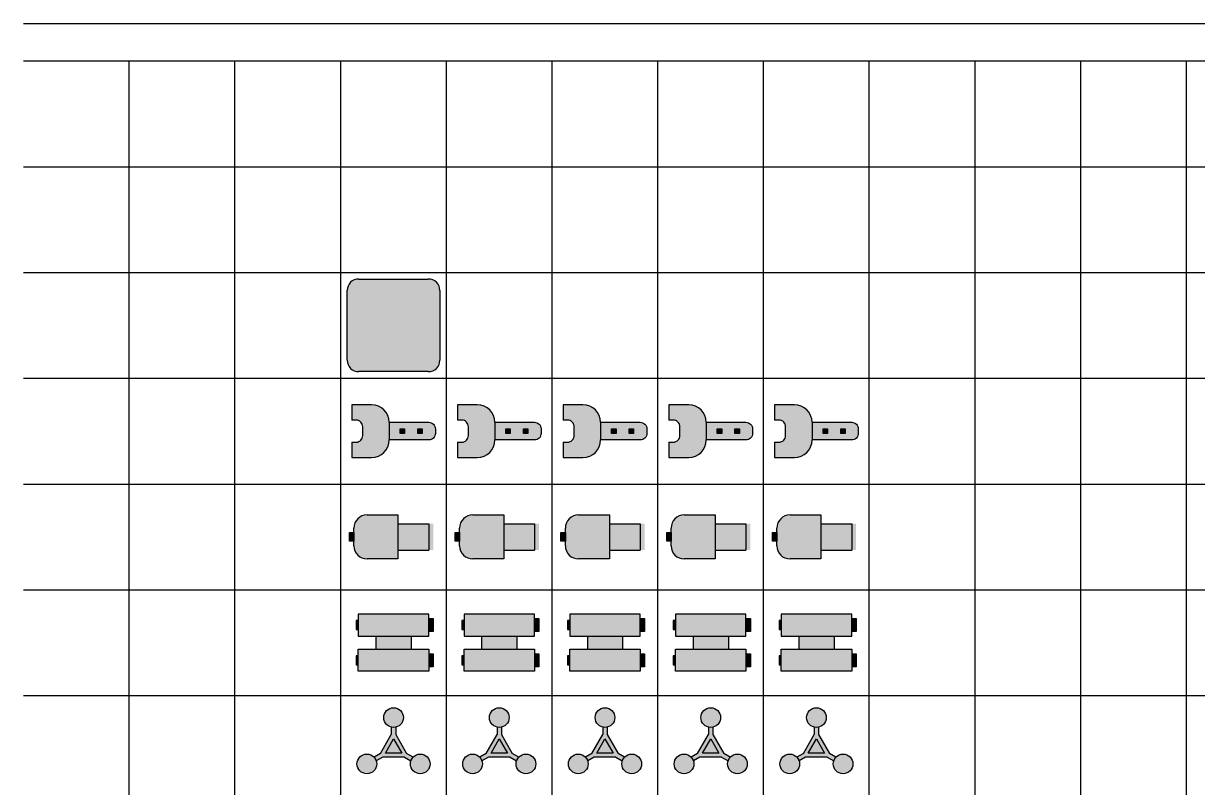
# Model space of a CAD drawing. Header units: inches. Extents: x 0 to 1104, y 0 to 689.
# Drawn here: x 0 to 533, y 342 to 689 of the extents above; entities that cross this region are included whole.
import ezdxf

# ---------------------------------------------------------------- set-up
doc = ezdxf.new("R2010")
doc.units = ezdxf.units.IN
doc.header["$MEASUREMENT"] = 0
for name, color, linetype in [('GRID', 250, 'Continuous'), ('OUTLINE', 8, 'Continuous'), ('TOWER', 7, 'Continuous')]:
    doc.layers.add(name, color=color, linetype=linetype)
for name, color, linetype, true_color in [('RANK-1', 7, 'Continuous', 0x181818), ('RANK-2', 7, 'Continuous', 0x336633), ('RANK-3', 7, 'Continuous', 0x204080), ('RANK-4', 7, 'Continuous', 0x660066), ('RANK-5', 7, 'Continuous', 0x801c1c)]:
    doc.layers.add(name, color=color, linetype=linetype, true_color=true_color)

msp = doc.modelspace()

# ---------------------------------------------------------------- hatches: boundary and pattern name
at = {"layer": 'RANK-1'}
h = msp.add_hatch(color=256, dxfattribs=at)
h.dxf.hatch_style = 1
h.paths.add_polyline_path([(188.99, 567.77, 0.440879), (183.77, 572.99), (152.23, 572.99, 0.440879), (147.01, 567.77), (147.01, 536.23, 0.440879), (152.23, 531.01), (183.77, 531.01, 0.440879), (188.99, 536.23)])
h = msp.add_hatch(color=256, dxfattribs=at)
h.dxf.hatch_style = 1
h.paths.add_polyline_path([(154, 502, -0.414214), (151, 499), (149, 499), (149, 492), (158, 492, 0.414214), (166, 500), (166, 508, 0.414214), (158, 516), (149, 516), (149, 509), (151, 509, -0.414214), (154, 506)])
h = msp.add_hatch(color=256, dxfattribs=at)
h.dxf.hatch_style = 1
h.paths.add_polyline_path([(184, 500, 0.414214), (187, 503), (187, 505, 0.414214), (184, 508), (166, 508), (166, 500)])
h.paths.add_polyline_path([(173, 503), (171, 503), (171, 505), (173, 505)], flags=16)
h.paths.add_polyline_path([(179, 505), (181, 505), (181, 503), (179, 503)], flags=16)
h = msp.add_hatch(color=256, dxfattribs=at)
h.dxf.hatch_style = 1
h.paths.add_polyline_path([(232, 500, 0.414214), (235, 503), (235, 505, 0.414214), (232, 508), (214, 508), (214, 500)])
h.paths.add_polyline_path([(221, 503), (219, 503), (219, 505), (221, 505)], flags=16)
h.paths.add_polyline_path([(227, 505), (229, 505), (229, 503), (227, 503)], flags=16)
h = msp.add_hatch(color=256, dxfattribs=at)
h.dxf.hatch_style = 1
h.paths.add_polyline_path([(280, 500, 0.414214), (283, 503), (283, 505, 0.414214), (280, 508), (262, 508), (262, 500)])
h.paths.add_polyline_path([(269, 503), (267, 503), (267, 505), (269, 505)], flags=16)
h.paths.add_polyline_path([(275, 505), (277, 505), (277, 503), (275, 503)], flags=16)
h = msp.add_hatch(color=256, dxfattribs=at)
h.dxf.hatch_style = 1
h.paths.add_polyline_path([(328, 500, 0.414214), (331, 503), (331, 505, 0.414214), (328, 508), (310, 508), (310, 500)])
h.paths.add_polyline_path([(317, 503), (315, 503), (315, 505), (317, 505)], flags=16)
h.paths.add_polyline_path([(323, 505), (325, 505), (325, 503), (323, 503)], flags=16)
h = msp.add_hatch(color=256, dxfattribs=at)
h.dxf.hatch_style = 1
h.paths.add_polyline_path([(376, 500, 0.414214), (379, 503), (379, 505, 0.414214), (376, 508), (358, 508), (358, 500)])
h.paths.add_polyline_path([(365, 503), (363, 503), (363, 505), (365, 505)], flags=16)
h.paths.add_polyline_path([(371, 505), (373, 505), (373, 503), (371, 503)], flags=16)
h = msp.add_hatch(color=256, dxfattribs=at)
h.dxf.hatch_style = 1
h.paths.add_polyline_path([(170, 466), (156, 466, 0.414214), (150, 460), (150, 452, 0.414214), (156, 446), (170, 446)])
h = msp.add_hatch(color=256, dxfattribs=at)
h.dxf.hatch_style = 1
h.paths.add_polyline_path([(184, 462), (170, 462), (170, 450), (184, 450)])
h = msp.add_hatch(color=256, dxfattribs=at)
h.dxf.hatch_style = 1
h.paths.add_polyline_path([(232, 462), (218, 462), (218, 450), (232, 450)])
h = msp.add_hatch(color=256, dxfattribs=at)
h.dxf.hatch_style = 1
h.paths.add_polyline_path([(280, 462), (266, 462), (266, 450), (280, 450)])
h = msp.add_hatch(color=256, dxfattribs=at)
h.dxf.hatch_style = 1
h.paths.add_polyline_path([(328, 462), (314, 462), (314, 450), (328, 450)])
h = msp.add_hatch(color=256, dxfattribs=at)
h.dxf.hatch_style = 1
h.paths.add_polyline_path([(376, 462), (362, 462), (362, 450), (376, 450)])
h = msp.add_hatch(color=256, dxfattribs=at)
h.dxf.hatch_style = 1
h.paths.add_polyline_path([(184, 411), (184, 421), (152, 421), (152, 411)])
h = msp.add_hatch(color=256, dxfattribs=at)
h.dxf.hatch_style = 1
h.paths.add_polyline_path([(160, 411), (160, 405), (176, 405), (176, 411)])
h = msp.add_hatch(color=256, dxfattribs=at)
h.dxf.hatch_style = 1
h.paths.add_polyline_path([(208, 411), (208, 405), (224, 405), (224, 411)])
h = msp.add_hatch(color=256, dxfattribs=at)
h.dxf.hatch_style = 1
h.paths.add_polyline_path([(256, 411), (256, 405), (272, 405), (272, 411)])
h = msp.add_hatch(color=256, dxfattribs=at)
h.dxf.hatch_style = 1
h.paths.add_polyline_path([(304, 411), (304, 405), (320, 405), (320, 411)])
h = msp.add_hatch(color=256, dxfattribs=at)
h.dxf.hatch_style = 1
h.paths.add_polyline_path([(352, 411), (352, 405), (368, 405), (368, 411)])
h = msp.add_hatch(color=256, dxfattribs=at)
h.dxf.hatch_style = 1
h.paths.add_polyline_path([(184, 395), (184, 405), (152, 405), (152, 395)])
h = msp.add_hatch(color=256, dxfattribs=at)
h.dxf.hatch_style = 1
h.paths.add_polyline_path([(172.47, 374, 1), (163.53, 374, 1)])
h = msp.add_hatch(color=256, dxfattribs=at)
h.dxf.hatch_style = 1
h.paths.add_polyline_path([(171.72, 357.86), (168, 364.29), (164.28, 357.86)])
h = msp.add_hatch(color=256, dxfattribs=at)
h.dxf.hatch_style = 1
h.paths.add_polyline_path([(219.72, 357.86), (216, 364.29), (212.28, 357.86)])
h = msp.add_hatch(color=256, dxfattribs=at)
h.dxf.hatch_style = 1
h.paths.add_polyline_path([(267.72, 357.86), (264, 364.29), (260.28, 357.86)])
h = msp.add_hatch(color=256, dxfattribs=at)
h.dxf.hatch_style = 1
h.paths.add_polyline_path([(315.72, 357.86), (312, 364.29), (308.28, 357.86)])
h = msp.add_hatch(color=256, dxfattribs=at)
h.dxf.hatch_style = 1
h.paths.add_polyline_path([(363.72, 357.86), (360, 364.29), (356.28, 357.86)])
h = msp.add_hatch(color=256, dxfattribs=at)
h.dxf.hatch_style = 1
h.paths.add_polyline_path([(151.4, 353, 1), (160.35, 353, 1)])
h = msp.add_hatch(color=256, dxfattribs=at)
h.dxf.hatch_style = 1
h.paths.add_polyline_path([(175.65, 353, 1), (184.6, 353, 1)])
at = {"layer": 'RANK-2'}
h = msp.add_hatch(color=256, dxfattribs=at)
h.dxf.hatch_style = 1
h.paths.add_polyline_path([(202, 502, -0.414214), (199, 499), (197, 499), (197, 492), (206, 492, 0.414214), (214, 500), (214, 508, 0.414214), (206, 516), (197, 516), (197, 509), (199, 509, -0.414214), (202, 506)])
h = msp.add_hatch(color=256, dxfattribs=at)
h.dxf.hatch_style = 1
h.paths.add_polyline_path([(218, 466), (204, 466, 0.414214), (198, 460), (198, 452, 0.414214), (204, 446), (218, 446)])
h = msp.add_hatch(color=256, dxfattribs=at)
h.dxf.hatch_style = 1
h.paths.add_polyline_path([(232, 411), (232, 421), (200, 421), (200, 411)])
h = msp.add_hatch(color=256, dxfattribs=at)
h.dxf.hatch_style = 1
h.paths.add_polyline_path([(232, 395), (232, 405), (200, 405), (200, 395)])
h = msp.add_hatch(color=256, dxfattribs=at)
h.dxf.hatch_style = 1
h.paths.add_polyline_path([(211.53, 374, 1), (220.47, 374, 1)])
h = msp.add_hatch(color=256, dxfattribs=at)
h.dxf.hatch_style = 1
h.paths.add_polyline_path([(199.4, 353, 1), (208.35, 353, 1)])
h = msp.add_hatch(color=256, dxfattribs=at)
h.dxf.hatch_style = 1
h.paths.add_polyline_path([(223.65, 353, 1), (232.6, 353, 1)])
at = {"layer": 'RANK-3'}
h = msp.add_hatch(color=256, dxfattribs=at)
h.dxf.hatch_style = 1
h.paths.add_polyline_path([(250, 502, -0.414214), (247, 499), (245, 499), (245, 492), (254, 492, 0.414214), (262, 500), (262, 508, 0.414214), (254, 516), (245, 516), (245, 509), (247, 509, -0.414214), (250, 506)])
h = msp.add_hatch(color=256, dxfattribs=at)
h.dxf.hatch_style = 1
h.paths.add_polyline_path([(266, 466), (252, 466, 0.414214), (246, 460), (246, 452, 0.414214), (252, 446), (266, 446)])
h = msp.add_hatch(color=256, dxfattribs=at)
h.dxf.hatch_style = 1
h.paths.add_polyline_path([(280, 411), (280, 421), (248, 421), (248, 411)])
h = msp.add_hatch(color=256, dxfattribs=at)
h.dxf.hatch_style = 1
h.paths.add_polyline_path([(280, 395), (280, 405), (248, 405), (248, 395)])
h = msp.add_hatch(color=256, dxfattribs=at)
h.dxf.hatch_style = 1
h.paths.add_polyline_path([(268.47, 374, 1), (259.53, 374, 1)])
h = msp.add_hatch(color=256, dxfattribs=at)
h.dxf.hatch_style = 1
h.paths.add_polyline_path([(256.35, 353, 1), (247.4, 353, 1)])
h = msp.add_hatch(color=256, dxfattribs=at)
h.dxf.hatch_style = 1
h.paths.add_polyline_path([(271.65, 353, 1), (280.6, 353, 1)])
at = {"layer": 'RANK-4'}
h = msp.add_hatch(color=256, dxfattribs=at)
h.dxf.hatch_style = 1
h.paths.add_polyline_path([(298, 502, -0.414214), (295, 499), (293, 499), (293, 492), (302, 492, 0.414214), (310, 500), (310, 508, 0.414214), (302, 516), (293, 516), (293, 509), (295, 509, -0.414214), (298, 506)])
h = msp.add_hatch(color=256, dxfattribs=at)
h.dxf.hatch_style = 1
h.paths.add_polyline_path([(314, 466), (300, 466, 0.414214), (294, 460), (294, 452, 0.414214), (300, 446), (314, 446)])
h = msp.add_hatch(color=256, dxfattribs=at)
h.dxf.hatch_style = 1
h.paths.add_polyline_path([(328, 411), (328, 421), (296, 421), (296, 411)])
h = msp.add_hatch(color=256, dxfattribs=at)
h.dxf.hatch_style = 1
h.paths.add_polyline_path([(328, 395), (328, 405), (296, 405), (296, 395)])
h = msp.add_hatch(color=256, dxfattribs=at)
h.dxf.hatch_style = 1
h.paths.add_polyline_path([(316.47, 374, 1), (307.53, 374, 1)])
h = msp.add_hatch(color=256, dxfattribs=at)
h.dxf.hatch_style = 1
h.paths.add_polyline_path([(295.4, 353, 1), (304.35, 353, 1)])
h = msp.add_hatch(color=256, dxfattribs=at)
h.dxf.hatch_style = 1
h.paths.add_polyline_path([(328.6, 353, 1), (319.65, 353, 1)])
at = {"layer": 'RANK-5'}
h = msp.add_hatch(color=256, dxfattribs=at)
h.dxf.hatch_style = 1
h.paths.add_polyline_path([(346, 502, -0.414214), (343, 499), (341, 499), (341, 492), (350, 492, 0.414214), (358, 500), (358, 508, 0.414214), (350, 516), (341, 516), (341, 509), (343, 509, -0.414214), (346, 506)])
h = msp.add_hatch(color=256, dxfattribs=at)
h.dxf.hatch_style = 1
h.paths.add_polyline_path([(362, 466), (348, 466, 0.414214), (342, 460), (342, 452, 0.414214), (348, 446), (362, 446)])
h = msp.add_hatch(color=256, dxfattribs=at)
h.dxf.hatch_style = 1
h.paths.add_polyline_path([(376, 411), (376, 421), (344, 421), (344, 411)])
h = msp.add_hatch(color=256, dxfattribs=at)
h.dxf.hatch_style = 1
h.paths.add_polyline_path([(376, 395), (376, 405), (344, 405), (344, 395)])
h = msp.add_hatch(color=256, dxfattribs=at)
h.dxf.hatch_style = 1
h.paths.add_polyline_path([(364.47, 374, 1), (355.53, 374, 1)])
h = msp.add_hatch(color=256, dxfattribs=at)
h.dxf.hatch_style = 1
h.paths.add_polyline_path([(343.4, 353, 1), (352.35, 353, 1)])
h = msp.add_hatch(color=256, dxfattribs=at)
h.dxf.hatch_style = 1
h.paths.add_polyline_path([(367.65, 353, 1), (376.6, 353, 1)])
at = {"layer": 'TOWER'}
h = msp.add_hatch(color=256, dxfattribs=at)
h.dxf.hatch_style = 1
h.paths.add_polyline_path([(173, 505), (171, 505), (171, 503), (173, 503)])
h = msp.add_hatch(color=256, dxfattribs=at)
h.dxf.hatch_style = 1
h.paths.add_polyline_path([(179, 503), (181, 503), (181, 505), (179, 505)])
h = msp.add_hatch(color=256, dxfattribs=at)
h.dxf.hatch_style = 1
h.paths.add_polyline_path([(221, 505), (219, 505), (219, 503), (221, 503)])
h = msp.add_hatch(color=256, dxfattribs=at)
h.dxf.hatch_style = 1
h.paths.add_polyline_path([(227, 503), (229, 503), (229, 505), (227, 505)])
h = msp.add_hatch(color=256, dxfattribs=at)
h.dxf.hatch_style = 1
h.paths.add_polyline_path([(269, 505), (267, 505), (267, 503), (269, 503)])
h = msp.add_hatch(color=256, dxfattribs=at)
h.dxf.hatch_style = 1
h.paths.add_polyline_path([(275, 503), (277, 503), (277, 505), (275, 505)])
h = msp.add_hatch(color=256, dxfattribs=at)
h.dxf.hatch_style = 1
h.paths.add_polyline_path([(317, 505), (315, 505), (315, 503), (317, 503)])
h = msp.add_hatch(color=256, dxfattribs=at)
h.dxf.hatch_style = 1
h.paths.add_polyline_path([(323, 503), (325, 503), (325, 505), (323, 505)])
h = msp.add_hatch(color=256, dxfattribs=at)
h.dxf.hatch_style = 1
h.paths.add_polyline_path([(365, 505), (363, 505), (363, 503), (365, 503)])
h = msp.add_hatch(color=256, dxfattribs=at)
h.dxf.hatch_style = 1
h.paths.add_polyline_path([(371, 503), (373, 503), (373, 505), (371, 505)])
h = msp.add_hatch(color=256, dxfattribs=at)
h.dxf.hatch_style = 1
h.paths.add_polyline_path([(184, 450), (186, 450), (186, 462), (184, 462)])
h = msp.add_hatch(color=256, dxfattribs=at)
h.dxf.hatch_style = 1
h.paths.add_polyline_path([(232, 450), (234, 450), (234, 462), (232, 462)])
h = msp.add_hatch(color=256, dxfattribs=at)
h.dxf.hatch_style = 1
h.paths.add_polyline_path([(280, 450), (282, 450), (282, 462), (280, 462)])
h = msp.add_hatch(color=256, dxfattribs=at)
h.dxf.hatch_style = 1
h.paths.add_polyline_path([(328, 450), (330, 450), (330, 462), (328, 462)])
h = msp.add_hatch(color=256, dxfattribs=at)
h.dxf.hatch_style = 1
h.paths.add_polyline_path([(376, 450), (378, 450), (378, 462), (376, 462)])
h = msp.add_hatch(color=256, dxfattribs=at)
h.dxf.hatch_style = 1
h.paths.add_polyline_path([(150, 458), (148, 458), (148, 454), (150, 454)])
h = msp.add_hatch(color=256, dxfattribs=at)
h.dxf.hatch_style = 1
h.paths.add_polyline_path([(198, 458), (196, 458), (196, 454), (198, 454)])
h = msp.add_hatch(color=256, dxfattribs=at)
h.dxf.hatch_style = 1
h.paths.add_polyline_path([(246, 458), (244, 458), (244, 454), (246, 454)])
h = msp.add_hatch(color=256, dxfattribs=at)
h.dxf.hatch_style = 1
h.paths.add_polyline_path([(294, 458), (292, 458), (292, 454), (294, 454)])
h = msp.add_hatch(color=256, dxfattribs=at)
h.dxf.hatch_style = 1
h.paths.add_polyline_path([(342, 458), (340, 458), (340, 454), (342, 454)])
h = msp.add_hatch(color=256, dxfattribs=at)
h.dxf.hatch_style = 1
h.paths.add_polyline_path([(152, 418), (151, 418), (151, 414), (152, 414)])
h = msp.add_hatch(color=256, dxfattribs=at)
h.dxf.hatch_style = 1
h.paths.add_polyline_path([(186, 419), (184, 419), (184, 413), (186, 413)])
h = msp.add_hatch(color=256, dxfattribs=at)
h.dxf.hatch_style = 1
h.paths.add_polyline_path([(200, 418), (199, 418), (199, 414), (200, 414)])
h = msp.add_hatch(color=256, dxfattribs=at)
h.dxf.hatch_style = 1
h.paths.add_polyline_path([(234, 419), (232, 419), (232, 413), (234, 413)])
h = msp.add_hatch(color=256, dxfattribs=at)
h.dxf.hatch_style = 1
h.paths.add_polyline_path([(248, 418), (247, 418), (247, 414), (248, 414)])
h = msp.add_hatch(color=256, dxfattribs=at)
h.dxf.hatch_style = 1
h.paths.add_polyline_path([(282, 419), (280, 419), (280, 413), (282, 413)])
h = msp.add_hatch(color=256, dxfattribs=at)
h.dxf.hatch_style = 1
h.paths.add_polyline_path([(296, 418), (295, 418), (295, 414), (296, 414)])
h = msp.add_hatch(color=256, dxfattribs=at)
h.dxf.hatch_style = 1
h.paths.add_polyline_path([(330, 419), (328, 419), (328, 413), (330, 413)])
h = msp.add_hatch(color=256, dxfattribs=at)
h.dxf.hatch_style = 1
h.paths.add_polyline_path([(344, 418), (343, 418), (343, 414), (344, 414)])
h = msp.add_hatch(color=256, dxfattribs=at)
h.dxf.hatch_style = 1
h.paths.add_polyline_path([(378, 419), (376, 419), (376, 413), (378, 413)])
h = msp.add_hatch(color=256, dxfattribs=at)
h.dxf.hatch_style = 1
h.paths.add_polyline_path([(152, 402), (151, 402), (151, 398), (152, 398)])
h = msp.add_hatch(color=256, dxfattribs=at)
h.dxf.hatch_style = 1
h.paths.add_polyline_path([(186, 403), (184, 403), (184, 397), (186, 397)])
h = msp.add_hatch(color=256, dxfattribs=at)
h.dxf.hatch_style = 1
h.paths.add_polyline_path([(200, 402), (199, 402), (199, 398), (200, 398)])
h = msp.add_hatch(color=256, dxfattribs=at)
h.dxf.hatch_style = 1
h.paths.add_polyline_path([(234, 403), (232, 403), (232, 397), (234, 397)])
h = msp.add_hatch(color=256, dxfattribs=at)
h.dxf.hatch_style = 1
h.paths.add_polyline_path([(248, 402), (247, 402), (247, 398), (248, 398)])
h = msp.add_hatch(color=256, dxfattribs=at)
h.dxf.hatch_style = 1
h.paths.add_polyline_path([(282, 403), (280, 403), (280, 397), (282, 397)])
h = msp.add_hatch(color=256, dxfattribs=at)
h.dxf.hatch_style = 1
h.paths.add_polyline_path([(296, 402), (295, 402), (295, 398), (296, 398)])
h = msp.add_hatch(color=256, dxfattribs=at)
h.dxf.hatch_style = 1
h.paths.add_polyline_path([(330, 403), (328, 403), (328, 397), (330, 397)])
h = msp.add_hatch(color=256, dxfattribs=at)
h.dxf.hatch_style = 1
h.paths.add_polyline_path([(344, 402), (343, 402), (343, 398), (344, 398)])
h = msp.add_hatch(color=256, dxfattribs=at)
h.dxf.hatch_style = 1
h.paths.add_polyline_path([(378, 403), (376, 403), (376, 397), (378, 397)])
h = msp.add_hatch(color=256, dxfattribs=at)
h.dxf.hatch_style = 1
h.paths.add_polyline_path([(170.6, 358.5), (165.4, 358.5), (168, 363)], flags=16)
edge = h.paths.add_edge_path()
edge.add_arc((155.88, 353), 4.47, 17.079, 42.921)
edge.add_line((159.15, 356.05), (162.07, 357.73))
edge.add_line((162.07, 357.73), (167, 366.27))
edge.add_line((167, 366.27), (167, 369.64))
edge.add_arc((168, 374), 4.47, 257.079, 282.921)
edge.add_line((169, 369.64), (169, 366.27))
edge.add_line((169, 366.27), (173.93, 357.73))
edge.add_line((173.93, 357.73), (176.85, 356.05))
edge.add_arc((180.12, 353), 4.47, 137.079, 162.921)
edge.add_line((175.85, 354.31), (172.93, 356))
edge.add_line((172.93, 356), (163.07, 356))
edge.add_line((163.07, 356), (160.15, 354.31))
h = msp.add_hatch(color=256, dxfattribs=at)
h.dxf.hatch_style = 1
h.paths.add_polyline_path([(218.6, 358.5), (213.4, 358.5), (216, 363)], flags=16)
edge = h.paths.add_edge_path()
edge.add_arc((203.88, 353), 4.47, 17.079, 42.921)
edge.add_line((207.15, 356.05), (210.07, 357.73))
edge.add_line((210.07, 357.73), (215, 366.27))
edge.add_line((215, 366.27), (215, 369.64))
edge.add_arc((216, 374), 4.47, 257.079, 282.921)
edge.add_line((217, 369.64), (217, 366.27))
edge.add_line((217, 366.27), (221.93, 357.73))
edge.add_line((221.93, 357.73), (224.85, 356.05))
edge.add_arc((228.12, 353), 4.47, 137.079, 162.921)
edge.add_line((223.85, 354.31), (220.93, 356))
edge.add_line((220.93, 356), (211.07, 356))
edge.add_line((211.07, 356), (208.15, 354.31))
h = msp.add_hatch(color=256, dxfattribs=at)
h.dxf.hatch_style = 1
h.paths.add_polyline_path([(266.6, 358.5), (261.4, 358.5), (264, 363)], flags=16)
edge = h.paths.add_edge_path()
edge.add_arc((251.88, 353), 4.47, 17.079, 42.921)
edge.add_line((255.15, 356.05), (258.07, 357.73))
edge.add_line((258.07, 357.73), (263, 366.27))
edge.add_line((263, 366.27), (263, 369.64))
edge.add_arc((264, 374), 4.47, 257.079, 282.921)
edge.add_line((265, 369.64), (265, 366.27))
edge.add_line((265, 366.27), (269.93, 357.73))
edge.add_line((269.93, 357.73), (272.85, 356.05))
edge.add_arc((276.12, 353), 4.47, 137.079, 162.921)
edge.add_line((271.85, 354.31), (268.93, 356))
edge.add_line((268.93, 356), (259.07, 356))
edge.add_line((259.07, 356), (256.15, 354.31))
h = msp.add_hatch(color=256, dxfattribs=at)
h.dxf.hatch_style = 1
h.paths.add_polyline_path([(314.6, 358.5), (309.4, 358.5), (312, 363)], flags=16)
edge = h.paths.add_edge_path()
edge.add_arc((299.88, 353), 4.47, 17.079, 42.921)
edge.add_line((303.15, 356.05), (306.07, 357.73))
edge.add_line((306.07, 357.73), (311, 366.27))
edge.add_line((311, 366.27), (311, 369.64))
edge.add_arc((312, 374), 4.47, 257.079, 282.921)
edge.add_line((313, 369.64), (313, 366.27))
edge.add_line((313, 366.27), (317.93, 357.73))
edge.add_line((317.93, 357.73), (320.85, 356.05))
edge.add_arc((324.12, 353), 4.47, 137.079, 162.921)
edge.add_line((319.85, 354.31), (316.93, 356))
edge.add_line((316.93, 356), (307.07, 356))
edge.add_line((307.07, 356), (304.15, 354.31))
h = msp.add_hatch(color=256, dxfattribs=at)
h.dxf.hatch_style = 1
h.paths.add_polyline_path([(362.6, 358.5), (357.4, 358.5), (360, 363)], flags=16)
edge = h.paths.add_edge_path()
edge.add_arc((347.88, 353), 4.47, 17.079, 42.921)
edge.add_line((351.15, 356.05), (354.07, 357.73))
edge.add_line((354.07, 357.73), (359, 366.27))
edge.add_line((359, 366.27), (359, 369.64))
edge.add_arc((360, 374), 4.47, 257.079, 282.921)
edge.add_line((361, 369.64), (361, 366.27))
edge.add_line((361, 366.27), (365.93, 357.73))
edge.add_line((365.93, 357.73), (368.85, 356.05))
edge.add_arc((372.12, 353), 4.47, 137.079, 162.921)
edge.add_line((367.85, 354.31), (364.93, 356))
edge.add_line((364.93, 356), (355.07, 356))
edge.add_line((355.07, 356), (352.15, 354.31))

# ---------------------------------------------------------------- linework, layer by layer
at = {"layer": 'GRID'}
for points in [[(0, 689), (1104, 689)], [(0, 672), (1104, 672)], [(48, 0), (48, 672)], [(96, 0), (96, 672)], [(144, 0), (144, 672)], [(192, 0), (192, 672)], [(240, 0), (240, 672)], [(288, 0), (288, 672)], [(336, 0), (336, 672)], [(384, 0), (384, 672)], [(432, 0), (432, 672)], [(480, 0), (480, 672)], [(528, 0), (528, 672)], [(0, 624), (1104, 624)], [(0, 576), (1104, 576)], [(0, 528), (1104, 528)], [(0, 480), (1104, 480)], [(0, 432), (1104, 432)], [(0, 384), (1104, 384)]]:
    msp.add_lwpolyline(points, dxfattribs=at)
at = {"layer": 'OUTLINE'}
for points in [[(152.23, 572.99), (183.77, 572.99)], [(147.01, 536.23), (147.01, 567.77)], [(188.99, 567.77), (188.99, 536.23)], [(183.77, 531.01), (152.23, 531.01)], [(158, 516), (149, 516)], [(149, 516), (149, 509)], [(206, 516), (197, 516)], [(197, 516), (197, 509)], [(254, 516), (245, 516)], [(245, 516), (245, 509)], [(302, 516), (293, 516)], [(293, 516), (293, 509)], [(350, 516), (341, 516)], [(341, 516), (341, 509)], [(166, 508), (166, 500)], [(214, 508), (214, 500)], [(262, 508), (262, 500)], [(310, 508), (310, 500)], [(358, 508), (358, 500)], [(149, 499), (149, 492), (158, 492)], [(197, 499), (197, 492), (206, 492)], [(245, 499), (245, 492), (254, 492)], [(293, 499), (293, 492), (302, 492)], [(341, 499), (341, 492), (350, 492)], [(156, 466), (170, 466)], [(170, 466), (170, 446)], [(204, 466), (218, 466)], [(218, 466), (218, 446)], [(252, 466), (266, 466)], [(266, 466), (266, 446)], [(300, 466), (314, 466)], [(314, 466), (314, 446)], [(348, 466), (362, 466)], [(362, 466), (362, 446)], [(150, 452), (150, 460)], [(170, 462), (184, 462)], [(184, 462), (184, 450)], [(198, 452), (198, 460)], [(218, 462), (232, 462)], [(232, 462), (232, 450)], [(246, 452), (246, 460)], [(266, 462), (280, 462)], [(280, 462), (280, 450)], [(294, 452), (294, 460)], [(314, 462), (328, 462)], [(328, 462), (328, 450)], [(342, 452), (342, 460)], [(362, 462), (376, 462)], [(376, 462), (376, 450)], [(170, 450), (184, 450)], [(218, 450), (232, 450)], [(266, 450), (280, 450)], [(314, 450), (328, 450)], [(362, 450), (376, 450)], [(170, 446), (156, 446)], [(218, 446), (204, 446)], [(266, 446), (252, 446)], [(314, 446), (300, 446)], [(362, 446), (348, 446)], [(152, 418), (151, 418), (151, 414), (152, 414)], [(184, 421), (152, 421)], [(152, 421), (152, 411), (184, 411), (184, 421)], [(200, 418), (199, 418), (199, 414), (200, 414)], [(200, 421), (200, 411), (232, 411), (232, 421)], [(232, 421), (200, 421)], [(248, 418), (247, 418), (247, 414), (248, 414)], [(248, 421), (248, 411), (280, 411), (280, 421)], [(280, 421), (248, 421)], [(296, 418), (295, 418), (295, 414), (296, 414)], [(296, 421), (296, 411), (328, 411), (328, 421)], [(328, 421), (296, 421)], [(344, 418), (343, 418), (343, 414), (344, 414)], [(344, 421), (344, 411), (376, 411), (376, 421)], [(376, 421), (344, 421)], [(160, 411), (160, 405)], [(176, 411), (176, 405)], [(208, 411), (208, 405)], [(224, 411), (224, 405)], [(256, 411), (256, 405)], [(272, 411), (272, 405)], [(304, 411), (304, 405)], [(320, 411), (320, 405)], [(352, 411), (352, 405)], [(368, 411), (368, 405)], [(152, 402), (151, 402), (151, 398), (152, 398)], [(152, 395), (152, 405), (184, 405), (184, 395)], [(200, 402), (199, 402), (199, 398), (200, 398)], [(200, 395), (200, 405), (232, 405), (232, 395)], [(248, 402), (247, 402), (247, 398), (248, 398)], [(248, 395), (248, 405), (280, 405), (280, 395)], [(296, 402), (295, 402), (295, 398), (296, 398)], [(296, 395), (296, 405), (328, 405), (328, 395)], [(344, 402), (343, 402), (343, 398), (344, 398)], [(344, 395), (344, 405), (376, 405), (376, 395)], [(184, 395), (152, 395)], [(232, 395), (200, 395)], [(280, 395), (248, 395)], [(328, 395), (296, 395)], [(376, 395), (344, 395)]]:
    msp.add_lwpolyline(points, dxfattribs=at)
for points in [[(149, 499), (151, 499, 0.414214), (154, 502), (154, 506, 0.414214), (151, 509), (149, 509)], [(166, 508), (184, 508, -0.414214), (187, 505), (187, 503, -0.414214), (184, 500), (166, 500)], [(197, 499), (199, 499, 0.414214), (202, 502), (202, 506, 0.414214), (199, 509), (197, 509)], [(214, 508), (232, 508, -0.414214), (235, 505), (235, 503, -0.414214), (232, 500), (214, 500)], [(245, 499), (247, 499, 0.414214), (250, 502), (250, 506, 0.414214), (247, 509), (245, 509)], [(262, 508), (280, 508, -0.414214), (283, 505), (283, 503, -0.414214), (280, 500), (262, 500)], [(293, 499), (295, 499, 0.414214), (298, 502), (298, 506, 0.414214), (295, 509), (293, 509)], [(310, 508), (328, 508, -0.414214), (331, 505), (331, 503, -0.414214), (328, 500), (310, 500)], [(341, 499), (343, 499, 0.414214), (346, 502), (346, 506, 0.414214), (343, 509), (341, 509)], [(358, 508), (376, 508, -0.414214), (379, 505), (379, 503, -0.414214), (376, 500), (358, 500)]]:
    msp.add_lwpolyline(points, format="xyb", dxfattribs=at)
for points in [[(148, 458), (150, 458), (150, 454), (148, 454)], [(196, 458), (198, 458), (198, 454), (196, 454)], [(244, 458), (246, 458), (246, 454), (244, 454)], [(292, 458), (294, 458), (294, 454), (292, 454)], [(340, 458), (342, 458), (342, 454), (340, 454)]]:
    msp.add_lwpolyline(points, close=True, dxfattribs=at)
for centre in [(168, 374), (216, 374), (264, 374), (312, 374), (360, 374), (155.88, 353), (180.12, 353), (203.88, 353), (228.12, 353), (251.88, 353), (276.12, 353), (299.88, 353), (324.12, 353), (347.88, 353), (372.12, 353)]:
    msp.add_circle(centre, 4.47, dxfattribs=at)
for centre, radius, start, end in [((152, 568), 5, 87.4166, 182.5834), ((184, 568), 5, 357.4166, 92.5834), ((152, 536), 5, 177.4166, 272.5834), ((184, 536), 5, 267.4166, 2.5834), ((158, 508), 8, 0, 90), ((206, 508), 8, 0, 90), ((254, 508), 8, 0, 90), ((302, 508), 8, 0, 90), ((350, 508), 8, 0, 90), ((158, 500), 8, 270, 0), ((206, 500), 8, 270, 0), ((254, 500), 8, 270, 0), ((302, 500), 8, 270, 0), ((350, 500), 8, 270, 0), ((156, 460), 6, 90, 180), ((204, 460), 6, 90, 180), ((252, 460), 6, 90, 180), ((300, 460), 6, 90, 180), ((348, 460), 6, 90, 180), ((156, 452), 6, 180, 270), ((204, 452), 6, 180, 270), ((252, 452), 6, 180, 270), ((300, 452), 6, 180, 270), ((348, 452), 6, 180, 270)]:
    msp.add_arc(centre, radius, start, end, dxfattribs=at)
at = {"layer": 'RANK-1'}
for points in [[(164.28, 357.86), (168, 364.29), (171.72, 357.86)], [(212.28, 357.86), (216, 364.29), (219.72, 357.86)], [(260.28, 357.86), (264, 364.29), (267.72, 357.86)], [(308.28, 357.86), (312, 364.29), (315.72, 357.86)], [(356.28, 357.86), (360, 364.29), (363.72, 357.86)]]:
    msp.add_lwpolyline(points, close=True, dxfattribs=at)
at = {"layer": 'TOWER'}
for points in [[(171, 505), (173, 505), (173, 503), (171, 503)], [(179, 505), (181, 505), (181, 503), (179, 503)], [(219, 505), (221, 505), (221, 503), (219, 503)], [(227, 505), (229, 505), (229, 503), (227, 503)], [(267, 505), (269, 505), (269, 503), (267, 503)], [(275, 505), (277, 505), (277, 503), (275, 503)], [(315, 505), (317, 505), (317, 503), (315, 503)], [(323, 505), (325, 505), (325, 503), (323, 503)], [(363, 505), (365, 505), (365, 503), (363, 503)], [(371, 505), (373, 505), (373, 503), (371, 503)]]:
    msp.add_lwpolyline(points, close=True, dxfattribs=at)
for points in [[(184, 419), (186, 419)], [(186, 419), (186, 413)], [(232, 419), (234, 419)], [(234, 419), (234, 413)], [(280, 419), (282, 419)], [(282, 419), (282, 413)], [(328, 419), (330, 419)], [(330, 419), (330, 413)], [(376, 419), (378, 419)], [(378, 419), (378, 413)], [(186, 413), (184, 413)], [(234, 413), (232, 413)], [(282, 413), (280, 413)], [(330, 413), (328, 413)], [(378, 413), (376, 413)], [(184, 403), (186, 403)], [(186, 403), (186, 397)], [(232, 403), (234, 403)], [(234, 403), (234, 397)], [(280, 403), (282, 403)], [(282, 403), (282, 397)], [(328, 403), (330, 403)], [(330, 403), (330, 397)], [(376, 403), (378, 403)], [(378, 403), (378, 397)], [(186, 397), (184, 397)], [(234, 397), (232, 397)], [(282, 397), (280, 397)], [(330, 397), (328, 397)], [(378, 397), (376, 397)], [(167, 369.64), (167, 366.27)], [(169, 369.64), (169, 366.27)], [(215, 369.64), (215, 366.27)], [(217, 369.64), (217, 366.27)], [(263, 369.64), (263, 366.27)], [(265, 369.64), (265, 366.27)], [(311, 369.64), (311, 366.27)], [(313, 369.64), (313, 366.27)], [(359, 369.64), (359, 366.27)], [(361, 369.64), (361, 366.27)], [(162.07, 357.73), (167, 366.27)], [(169, 366.27), (173.93, 357.73)], [(210.07, 357.73), (215, 366.27)], [(217, 366.27), (221.93, 357.73)], [(258.07, 357.73), (263, 366.27)], [(265, 366.27), (269.93, 357.73)], [(306.07, 357.73), (311, 366.27)], [(313, 366.27), (317.93, 357.73)], [(354.07, 357.73), (359, 366.27)], [(361, 366.27), (365.93, 357.73)], [(162.07, 357.73), (159.15, 356.05)], [(176.85, 356.05), (173.93, 357.73)], [(210.07, 357.73), (207.15, 356.05)], [(224.85, 356.05), (221.93, 357.73)], [(258.07, 357.73), (255.15, 356.05)], [(272.85, 356.05), (269.93, 357.73)], [(306.07, 357.73), (303.15, 356.05)], [(320.85, 356.05), (317.93, 357.73)], [(354.07, 357.73), (351.15, 356.05)], [(368.85, 356.05), (365.93, 357.73)], [(163.07, 356), (160.15, 354.31)], [(172.93, 356), (163.07, 356)], [(172.93, 356), (175.85, 354.31)], [(211.07, 356), (208.15, 354.31)], [(220.93, 356), (211.07, 356)], [(220.93, 356), (223.85, 354.31)], [(259.07, 356), (256.15, 354.31)], [(268.93, 356), (259.07, 356)], [(268.93, 356), (271.85, 354.31)], [(307.07, 356), (304.15, 354.31)], [(316.93, 356), (307.07, 356)], [(316.93, 356), (319.85, 354.31)], [(355.07, 356), (352.15, 354.31)], [(364.93, 356), (355.07, 356)], [(364.93, 356), (367.85, 354.31)]]:
    msp.add_lwpolyline(points, dxfattribs=at)

doc.saveas('drawing.dxf')
